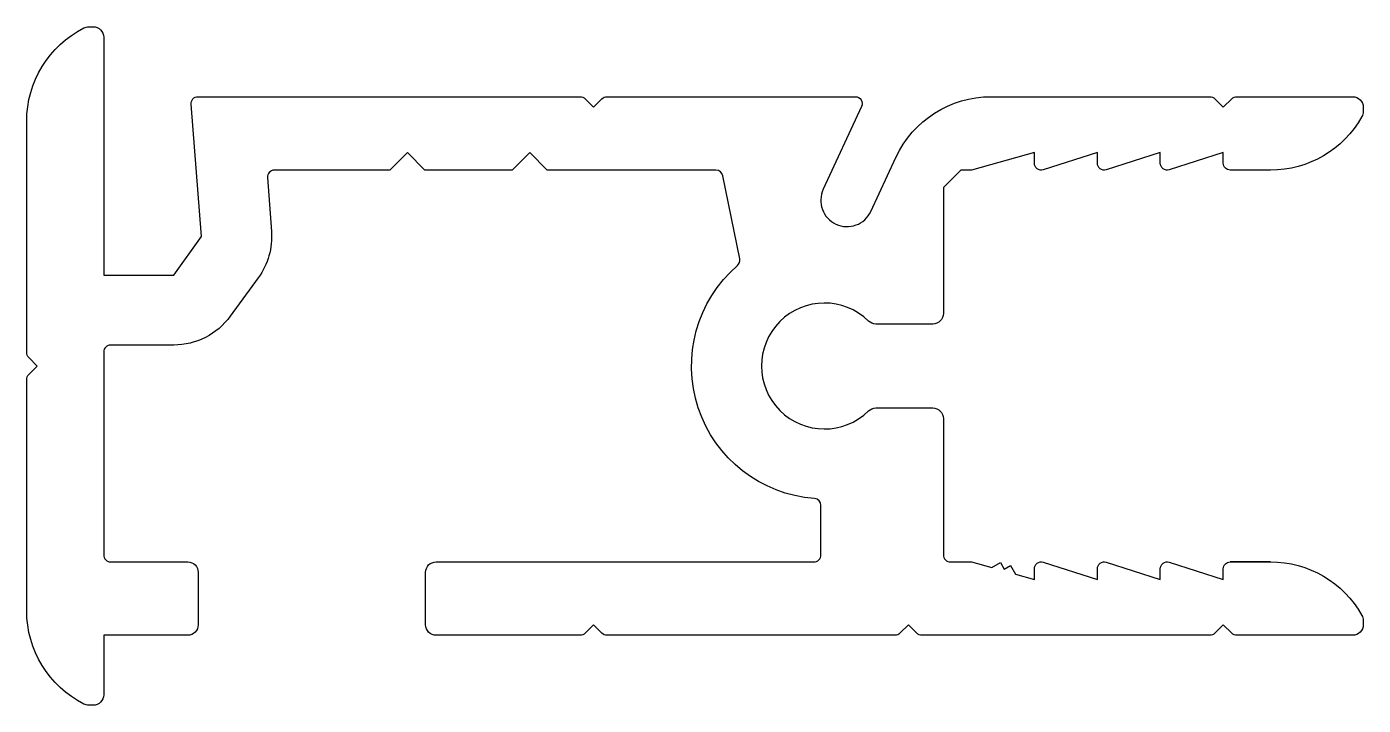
# Model space of a CAD drawing. Extents: x 1418 to 1456.2, y -24.1 to -4.7.
import ezdxf

# ---------------------------------------------------------------- set-up
doc = ezdxf.new("R2010")
doc.units = 0
doc.header["$LTSCALE"] = 15
doc.layers.get('0').update_dxf_attribs({"linetype": 'CONTINUOUS'})

msp = doc.modelspace()

# ---------------------------------------------------------------- linework, layer by layer
at = {"ltscale": 0.05}
msp.add_lwpolyline([(1453.549, -19.995), (1452.402, -19.995), (1453.549, -19.995, -0.270927), (1456.164, -21.524, -0.12883), (1456.202, -21.671), (1456.202, -21.795, -0.414214), (1455.902, -22.095), (1452.585, -22.095, -0.198912), (1452.444, -22.036), (1452.202, -21.795), (1451.961, -22.036, -0.198912), (1451.819, -22.095), (1443.585, -22.095, -0.198912), (1443.444, -22.036), (1443.202, -21.795), (1442.961, -22.036, -0.198912), (1442.819, -22.095), (1434.585, -22.095, -0.198912), (1434.444, -22.036), (1434.202, -21.795), (1433.961, -22.036, -0.198912), (1433.819, -22.095), (1429.702, -22.095, -0.414214), (1429.402, -21.795), (1429.402, -20.295, -0.414214), (1429.702, -19.995), (1440.502, -19.995, 0.414214), (1440.702, -19.795), (1440.702, -18.384, 0.392393), (1440.517, -18.184, -0.666837), (1438.314, -11.523, 0.270408), (1438.379, -11.332), (1437.898, -8.955, 0.356886), (1437.702, -8.795), (1432.881, -8.795), (1432.381, -8.295), (1431.881, -8.795), (1429.381, -8.795), (1428.881, -8.295), (1428.381, -8.795), (1425.081, -8.795, 0.436313), (1424.881, -9.01), (1424.997, -10.545, -0.177751), (1424.62, -11.871), (1423.82, -12.971, -0.239952), (1422.202, -13.795), (1420.402, -13.795, 0.414214), (1420.202, -13.995), (1420.202, -19.795, 0.414214), (1420.402, -19.995), (1422.602, -19.995, -0.414214), (1422.902, -20.295), (1422.902, -21.795, -0.414214), (1422.602, -22.095), (1420.202, -22.095), (1420.202, -23.795, -0.414214), (1419.902, -24.095), (1419.773, -24.095, -0.118756), (1419.636, -24.062, -0.281606), (1418.002, -21.391), (1418.002, -14.778, -0.198912), (1418.061, -14.636), (1418.302, -14.395), (1418.061, -14.154, -0.198912), (1418.002, -14.012), (1418.002, -7.399, -0.281606), (1419.636, -4.728, -0.118756), (1419.773, -4.695), (1419.902, -4.695, -0.414214), (1420.202, -4.995), (1420.202, -11.795), (1422.202, -11.795), (1423.002, -10.695), (1422.698, -6.91, -0.436313), (1422.898, -6.695), (1433.819, -6.695, -0.198912), (1433.961, -6.754), (1434.202, -6.995), (1434.444, -6.754, -0.198912), (1434.585, -6.695), (1441.683, -6.695, -0.548036), (1441.864, -6.979), (1440.767, -9.343, 1), (1442.128, -9.975), (1442.844, -8.432, -0.291959), (1445.565, -6.695), (1451.819, -6.695, -0.198912), (1451.961, -6.754), (1452.202, -6.995), (1452.444, -6.754, -0.198912), (1452.585, -6.695), (1455.902, -6.695, -0.414214), (1456.202, -6.995), (1456.202, -7.119, -0.12883), (1456.164, -7.266, -0.270927), (1453.549, -8.795), (1452.402, -8.795, -0.414214), (1452.202, -8.595), (1452.202, -8.295), (1450.656, -8.788, -0.495992), (1450.402, -8.595), (1450.402, -8.295), (1448.856, -8.788, -0.495992), (1448.602, -8.595), (1448.602, -8.295), (1447.056, -8.788, -0.495992), (1446.802, -8.595), (1446.802, -8.295), (1445.002, -8.795), (1444.702, -8.795), (1444.202, -9.295), (1444.202, -12.895, -0.414214), (1443.902, -13.195), (1442.272, -13.195, -0.196262), (1442.062, -13.109, 2.379796), (1442.062, -15.681, -0.196262), (1442.272, -15.595), (1443.902, -15.595, -0.414214), (1444.202, -15.895), (1444.202, -19.795, 0.414214), (1444.402, -19.995), (1445.002, -19.995), (1445.583, -20.156), (1445.832, -20.017), (1445.936, -20.202), (1446.12, -20.098), (1446.259, -20.344), (1446.802, -20.495), (1446.802, -20.195, -0.495992), (1447.056, -20.002), (1448.602, -20.495), (1448.602, -20.195, -0.495992), (1448.856, -20.002), (1450.402, -20.495), (1450.402, -20.195, -0.495992), (1450.656, -20.002), (1452.202, -20.495), (1452.202, -20.195, -0.414214), (1452.402, -19.995)], format="xyb", dxfattribs=at)

doc.saveas('drawing.dxf')
